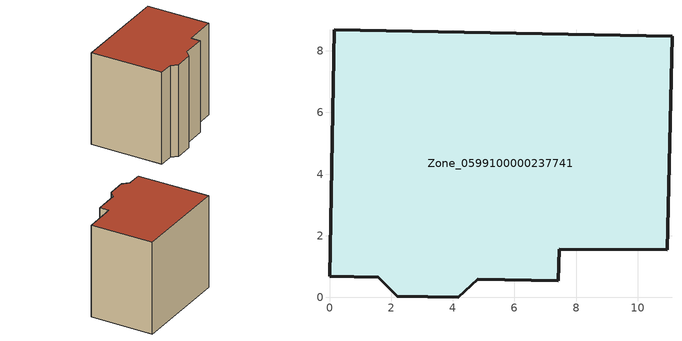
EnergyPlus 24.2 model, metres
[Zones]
Zone_0599100000237741
 floor ground (C_G): 11.11,8.47 10.95,1.54 7.45,1.57 7.42,0.54 4.81,0.59 4.17,0 2.2,0.04 1.59,0.66 0,0.69 0.15,8.69 z0
 wall outside (C_F): 1.59,0.66 2.2,0.04 4.17,0 4.81,0.59 7.42,0.54 7.45,1.57 10.95,1.54 11.11,8.47 0.15,8.69 0,0.69 1.59,0.66 z0:10.24
 roof outside (C_R): 11.11,8.47 0.15,8.69 0,0.69 1.59,0.66 2.2,0.04 4.17,0 4.81,0.59 7.42,0.54 7.45,1.57 10.95,1.54 z10.24
[BUILDING]
Pand.0599100000237741: North Axis=0; Terrain=City; Loads Convergence Tolerance Value=0.04; Temperature Convergence Tolerance Value=0.4; Solar Distribution=FullExterior; Maximum Number of Warmup Days=25; Minimum Number of Warmup Days=1
[Site:Location]
Rotterdam.The.Hague.AP_ZH_NLD Design_Conditions: Latitude=51.96; Longitude=4.45; Time Zone=1; Elevation=-4.5
[SITE:GROUNDTEMPERATURE:BUILDINGSURFACE]
18, 18, 18, 18, 18, 18, 18, 18, 18, 18, 18, 18
[MATERIAL] Thermal Absorptance=0.9; Solar Absorptance=0.7; Visible Absorptance=0.7
Name | Roughness | Thickness | Conductivity | Density | Specific Heat
G.TC.1946 | MediumSmooth | 0.15 | 1 | 540 | 1210
F.TC.1946 | Rough | 0.3 | 0.857143 | 1920 | 840
R.TC.1946 | MediumRough | 0.2 | 0.909091 | 1500 | 1000
[CONSTRUCTION]
C_G: G.TC.1946
C_F: F.TC.1946
C_R: R.TC.1946
[ZONE]
Zone_0599100000237741: Type=1; Multiplier=1; Ceiling Height=Autocalculate; Volume=Autocalculate; Floor Area=autocalculate; Part of Total Floor Area=Yes
[ZONEINFILTRATION:DESIGNFLOWRATE]
Infil_Zone_0599100000237741: Zone or ZoneList or Space or SpaceList=Zone_0599100000237741; Schedule=AlwaysOn; Design Flow Rate Calculation Method=Flow/Area; Flow Rate per Floor Area=0.003; Constant Term Coefficient=1; Temperature Term Coefficient=0; Velocity Term Coefficient=0; Velocity Squared Term Coefficient=0
[HVACTEMPLATE:ZONE:IDEALLOADSAIRSYSTEM]
Zone_0599100000237741: Maximum Heating Supply Air Temperature=50; Minimum Cooling Supply Air Temperature=13; Maximum Heating Supply Air Humidity Ratio=0.0156; Minimum Cooling Supply Air Humidity Ratio=0.0077; Heating Limit=NoLimit; Cooling Limit=NoLimit; Dehumidification Control Type=ConstantSensibleHeatRatio; Cooling Sensible Heat Ratio=0.7; Dehumidification Setpoint=60; Humidification Control Type=None; Humidification Setpoint=30; Outdoor Air Method=None; Outdoor Air Flow Rate per Person=0.00944; Outdoor Air Flow Rate per Zone Floor Area=0; Outdoor Air Flow Rate per Zone=0; Demand Controlled Ventilation Type=None; Outdoor Air Economizer Type=NoEconomizer; Heat Recovery Type=None; Sensible Heat Recovery Effectiveness=0.7; Latent Heat Recovery Effectiveness=0.65
[ZONECONTROL:THERMOSTAT]
ThermostatControl_Zone_0599100000237741: Zone or ZoneList=Zone_0599100000237741; Control Type Schedule=DualSetpointControlType; Control 1=Thermostat_Zone_0599100000237741; Temperature Difference Between Cutout And Setpoint=0
[THERMOSTATSETPOINT:DUALSETPOINT]
Thermostat_Zone_0599100000237741: Heating Setpoint Temperature Schedule=HeatingSetpoint_Zone_0599100000237741; Cooling Setpoint Temperature Schedule=CoolingSetpoint_Zone_0599100000237741
[SCHEDULE:COMPACT]
HeatingSetpoint_Zone_0599100000237741: Through: 12/31, For: AllDays, Until: 24:00, 21
CoolingSetpoint_Zone_0599100000237741: Through: 12/31, For: AllDays, Until: 24:00, 24
DualSetpointControlType: Through: 12/31, For: AllDays, Until: 24:00, 4
AlwaysOn: Through: 12/31, For: AllDays, Until: 24:00, 1
